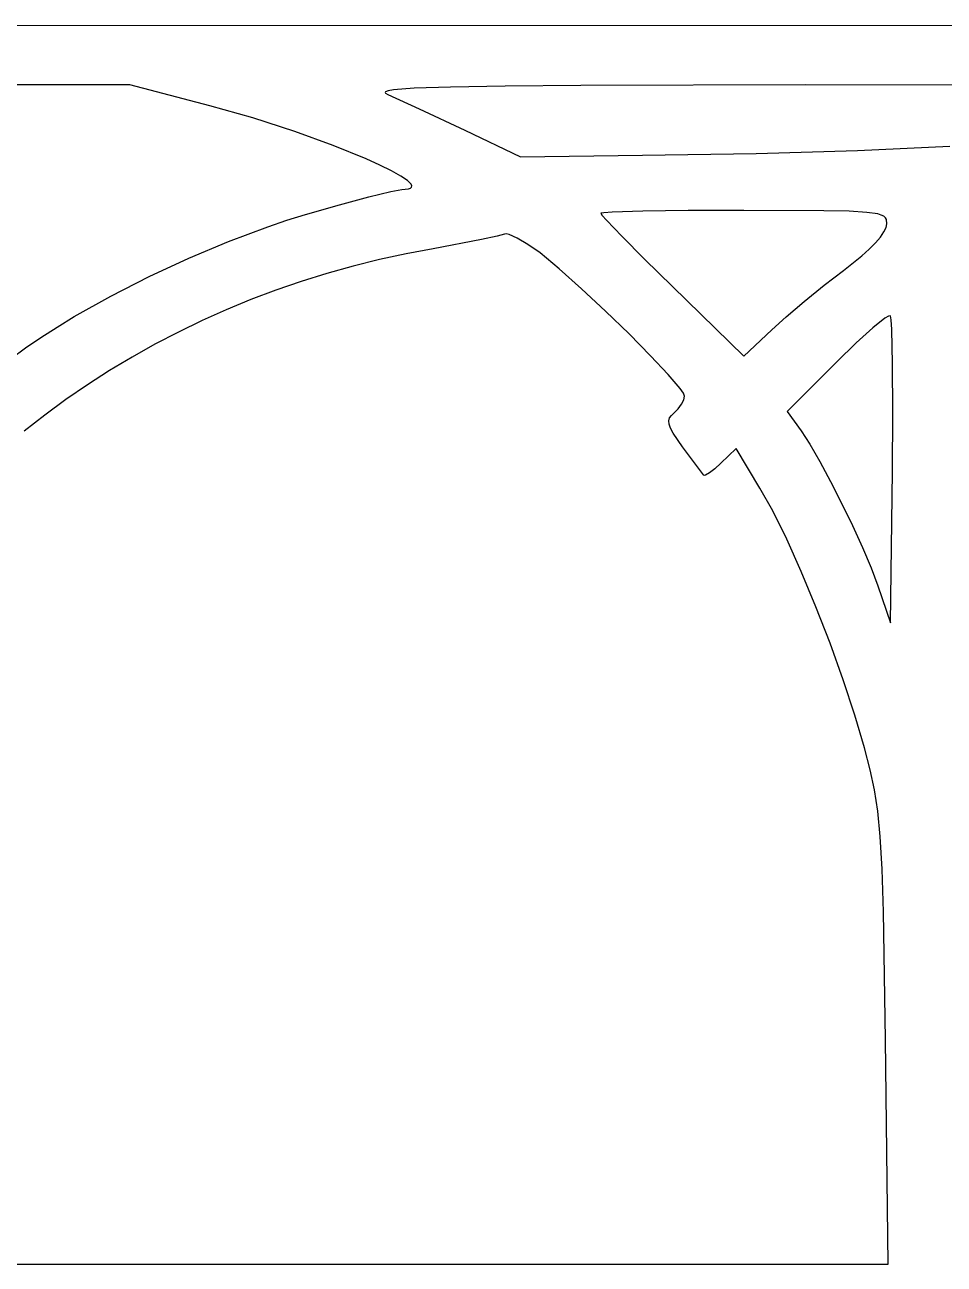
# Model space of a CAD drawing. Extents: x 0 to 2298, y -1775 to 396.
# Drawn here: x 291.5 to 583.7, y -27.6 to 366.3 of the extents above; entities that cross this region are included whole.
import ezdxf

# ---------------------------------------------------------------- set-up
doc = ezdxf.new("R2010")
doc.units = 0

msp = doc.modelspace()

# ---------------------------------------------------------------- linework, layer by layer
at = {"layer": 'Layer 1'}
for p, q in [((116.301836, 366.11), (1193.981836, 366.331836)), ((324.82098, 347.257314), (230.09698, 347.257314)), ((350.33208, 340.602234), (324.82098, 347.257314)), ((444.217296, 346.820399), (426.83905, 346.536171)), ((468.263581, 347.021437), (444.217296, 346.820399)), ((539.7813, 347.257138), (468.263581, 347.021437)), ((593.888216, 347.180882), (539.7813, 347.257138)), ((406.159968, 344.976389), (406.074303, 344.786562)), ((406.074303, 344.786562), (406.178212, 344.586011)), ((406.953476, 345.325174), (406.159968, 344.976389)), ((406.178212, 344.586011), (406.9013, 344.151438)), ((406.9013, 344.151438), (416.856204, 339.576074)), ((408.665644, 345.634964), (406.953476, 345.325174)), ((415.273585, 346.147959), (408.665644, 345.634964)), ((426.83905, 346.536171), (415.273585, 346.147959)), ((363.999257, 336.719685), (350.33208, 340.602234)), ((416.856204, 339.576074), (431.3033, 332.837838)), ((377.271291, 332.418589), (363.999257, 336.719685)), ((389.482672, 327.987505), (377.271291, 332.418589)), ((431.3033, 332.837838), (449.0502, 324.408068)), ((399.967892, 323.714996), (389.482672, 327.987505)), ((556.197, 326.40459), (585.4794, 327.73561)), ((404.355221, 321.728383), (399.967892, 323.714996)), ((449.0502, 324.408068), (487.8715, 324.85174)), ((487.8715, 324.85174), (523.947612, 325.461789)), ((523.947612, 325.461789), (556.197, 326.40459)), ((408.061442, 319.889624), (404.355221, 321.728383)), ((411.003369, 318.234789), (408.061442, 319.889624)), ((413.097813, 316.799948), (411.003369, 318.234789)), ((414.261584, 315.621172), (413.097813, 316.799948)), ((414.468472, 315.13908), (414.261584, 315.621172)), ((391.49648, 309.115403), (400.85518, 311.652654)), ((400.85518, 311.652654), (407.80143, 313.35802)), ((407.80143, 313.35802), (411.33698, 313.981934)), ((411.33698, 313.981934), (413.464356, 314.176095)), ((413.464356, 314.176095), (414.080256, 314.412033)), ((414.080256, 314.412033), (414.411495, 314.734531)), ((414.411495, 314.734531), (414.468472, 315.13908)), ((380.72358, 305.995834), (391.49648, 309.115403)), ((520.0339, 307.326614), (502.352861, 307.250358)), ((545.482662, 307.229562), (520.0339, 307.326614)), ((368.739682, 302.139692), (374.810108, 304.176298)), ((374.810108, 304.176298), (380.72358, 305.995834)), ((475.483405, 306.60478), (474.5575, 306.43927)), ((474.5575, 306.43927), (475.020671, 305.747766)), ((475.020671, 305.747766), (476.349525, 304.234774)), ((478.13807, 306.765092), (475.483405, 306.60478)), ((476.349525, 304.234774), (481.240325, 299.118679)), ((487.895387, 307.049319), (478.13807, 306.765092)), ((502.352861, 307.250358), (487.895387, 307.049319)), ((553.530286, 307.045855), (545.482662, 307.229562)), ((559.077055, 306.716568), (553.530286, 307.045855)), ((562.585704, 306.200107), (559.077055, 306.716568)), ((563.720339, 305.858688), (562.585704, 306.200107)), ((564.518971, 305.454877), (563.720339, 305.858688)), ((565.03944, 304.983476), (564.518971, 305.454877)), ((565.33959, 304.439284), (565.03944, 304.983476)), ((565.5103, 303.111734), (565.33959, 304.439284)), ((356.269646, 297.482864), (368.739682, 302.139692)), ((443.947586, 299.784624), (441.659902, 299.150312)), ((444.533781, 299.882111), (443.947586, 299.784624)), ((445.434542, 299.691038), (444.533781, 299.882111)), ((448.023776, 298.536799), (445.434542, 299.691038)), ((563.439695, 298.837913), (564.5779, 300.477419)), ((564.5779, 300.477419), (565.274167, 301.908958)), ((565.274167, 301.908958), (565.5103, 303.111734)), ((343.596833, 292.16053), (356.269646, 297.482864)), ((436.626994, 298.037666), (421.320286, 295.126064)), ((441.659902, 299.150312), (436.626994, 298.037666)), ((451.403315, 296.50908), (448.023776, 298.536799)), ((455.261186, 293.795054), (451.403315, 296.50908)), ((481.240325, 299.118679), (488.501987, 291.83968)), ((559.910261, 295.018184), (561.87775, 297.011236)), ((561.87775, 297.011236), (563.439695, 298.837913)), ((331.004605, 286.307871), (343.596833, 292.16053)), ((404.216866, 291.690416), (395.820422, 289.614898)), ((412.718025, 293.528392), (404.216866, 291.690416)), ((421.320286, 295.126064), (412.718025, 293.528392)), ((461.310579, 288.783812), (455.261186, 293.795054)), ((488.501987, 291.83968), (497.4066, 283.14647)), ((551.7565, 288.248734), (557.555425, 292.879552)), ((557.555425, 292.879552), (559.910261, 295.018184)), ((395.820422, 289.614898), (387.53231, 287.304601)), ((468.425814, 282.446752), (461.310579, 288.783812)), ((545.597009, 283.524294), (551.75644, 288.24874)), ((551.75644, 288.24874), (551.7565, 288.248734)), ((318.776324, 280.060071), (331.004605, 286.307871)), ((379.356145, 284.762288), (371.295541, 281.990719)), ((387.53231, 287.304601), (379.356145, 284.762288)), ((307.195352, 273.552311), (318.776324, 280.060071)), ((371.295541, 281.990719), (363.354114, 278.992657)), ((476.029772, 275.350596), (468.425814, 282.446752)), ((497.4066, 283.14647), (520.0339, 260.96287)), ((539.250424, 278.404725), (545.597009, 283.524294)), ((363.354114, 278.992657), (355.53548, 275.770864)), ((533.444572, 273.493139), (539.250424, 278.404725)), ((301.736157, 270.243189), (307.195352, 273.552311)), ((347.843252, 272.328102), (340.281047, 268.667134)), ((355.53548, 275.770864), (347.843252, 272.328102)), ((483.545336, 268.062066), (476.029772, 275.350596)), ((528.90734, 269.39264), (533.444572, 273.493139)), ((564.893406, 273.039143), (561.080596, 270.002761)), ((566.056312, 273.746246), (564.893406, 273.039143)), ((566.6265, 273.829434), (566.056312, 273.746246)), ((566.62647, 273.829324), (566.6265, 273.829434)), ((566.855238, 272.531685), (566.62647, 273.829324)), ((567.042412, 269.43769), (566.855238, 272.531685)), ((296.54505, 266.919771), (301.736157, 270.243189)), ((340.281047, 268.667134), (332.85248, 264.790722)), ((490.395387, 261.147885), (483.545336, 268.062066)), ((520.0339, 260.96287), (528.90734, 269.39264)), ((561.080596, 270.002761), (555.770388, 265.219415)), ((567.291978, 258.661324), (567.042412, 269.43769)), ((291.657451, 263.598953), (296.54505, 266.919771)), ((332.85248, 264.790722), (325.561165, 260.701626)), ((555.770388, 265.219415), (549.5451, 259.188234)), ((287.10878, 260.297634), (291.657451, 263.598953)), ((325.561165, 260.701626), (318.410718, 256.402611)), ((496.002808, 255.174774), (490.395387, 261.147885)), ((318.410718, 256.402611), (311.404754, 251.896437)), ((549.5451, 259.188234), (533.7947, 243.437834)), ((567.375166, 243.101608), (567.291978, 258.661324)), ((499.79048, 250.709457), (496.002808, 255.174774)), ((311.404754, 251.896437), (304.546888, 247.185868)), ((500.821561, 249.219321), (499.79048, 250.709457)), ((501.181286, 248.318654), (500.821561, 249.219321)), ((500.910924, 247.143619), (501.181286, 248.318654)), ((304.546888, 247.185868), (297.840736, 242.273664)), ((497.853746, 242.994594), (499.122371, 244.294414)), ((499.122371, 244.294414), (500.183025, 245.739814)), ((500.183025, 245.739814), (500.910924, 247.143619)), ((297.840736, 242.273664), (291.289912, 237.162588)), ((496.180877, 240.452116), (496.429143, 241.358531)), ((496.273163, 239.389725), (496.180877, 240.452116)), ((496.429143, 241.358531), (496.994565, 242.18176)), ((496.994565, 242.18176), (497.853746, 242.994594)), ((533.7947, 243.437834), (538.23142, 237.226424)), ((567.291978, 224.359924), (567.375166, 243.101608)), ((496.7294, 238.098568), (496.273163, 239.389725)), ((497.572983, 236.505854), (496.7294, 238.098568)), ((500.515776, 232.124594), (497.572983, 236.505854)), ((538.23142, 237.226424), (540.990507, 232.999407)), ((540.990507, 232.999407), (544.165538, 227.534959)), ((507.170856, 223.251154), (500.515776, 232.124594)), ((517.597146, 231.680924), (512.716756, 227.022364)), ((525.139566, 219.036224), (517.597146, 231.680924)), ((510.789556, 225.216481), (509.111921, 223.888931)), ((512.716756, 227.022364), (510.789556, 225.216481)), ((544.165538, 227.534959), (547.590137, 221.176233)), ((507.427353, 223.112939), (507.170856, 223.251154)), ((507.850228, 223.185296), (507.427353, 223.112939)), ((509.111921, 223.888931), (507.850228, 223.185296)), ((547.590137, 221.176233), (551.097925, 214.266383)), ((566.62647, 176.221524), (567.291978, 224.359924)), ((529.208016, 211.787124), (525.139566, 219.036224)), ((551.097925, 214.266383), (554.522525, 207.148563)), ((533.645609, 202.80406), (529.208016, 211.787124)), ((554.522525, 207.148563), (557.697559, 200.165927)), ((538.280769, 192.515975), (533.645609, 202.80406)), ((557.697559, 200.165927), (560.45665, 193.66163)), ((560.45665, 193.66163), (562.63342, 187.978824)), ((542.941922, 181.351811), (538.280769, 192.515975)), ((562.63342, 187.978824), (566.62647, 176.221524)), ((547.457493, 169.740512), (542.941922, 181.351811)), ((551.655907, 158.111019), (547.457493, 169.740512)), ((555.36559, 146.892276), (551.655907, 158.111019)), ((558.414966, 136.513224), (555.36559, 146.892276)), ((560.193119, 129.544477), (558.414966, 136.513224)), ((561.576127, 123.147641), (560.193119, 129.544477)), ((562.626382, 116.37645), (561.576127, 123.147641)), ((563.406274, 108.284636), (562.626382, 116.37645)), ((563.978196, 97.925934), (563.406274, 108.284636)), ((564.404537, 84.354076), (563.978196, 97.925934)), ((565.070046, 43.785824), (564.404537, 84.354076)), ((565.95739, -27.645376), (565.070046, 43.785824)), ((252.72539, -27.645376), (409.34139, -27.645376)), ((409.34139, -27.645376), (565.95739, -27.645376))]:
    msp.add_line(p, q, dxfattribs=at)

doc.saveas('drawing.dxf')
